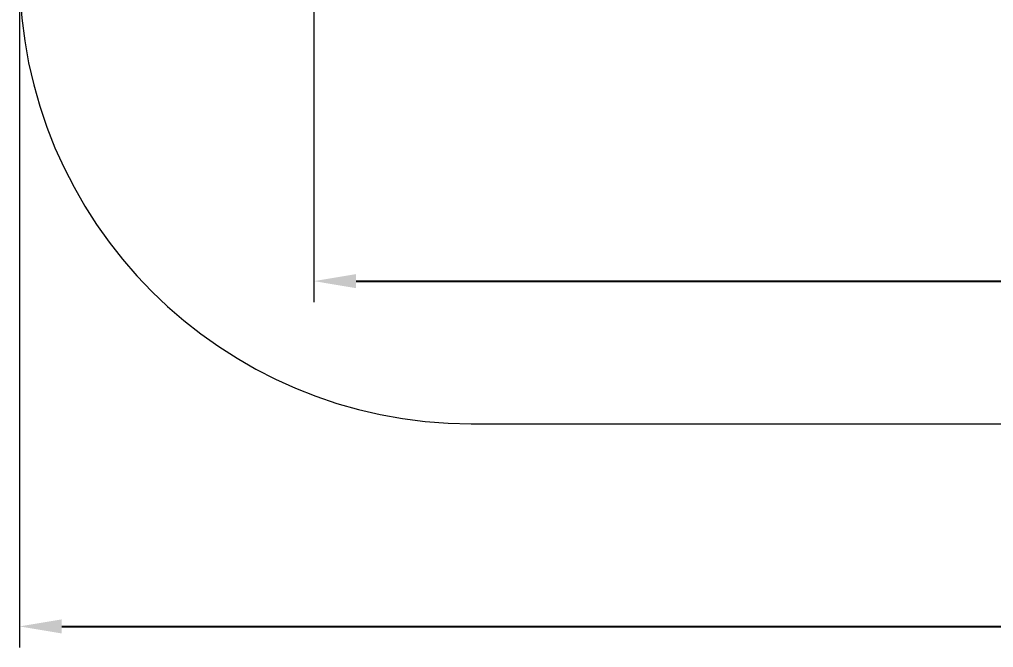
# Model space of a CAD drawing. Header units: millimetres. Extents: x -5550 to 7488, y -4093 to 4627.
# Drawn here: x -5550 to -933, y -4093 to -1116 of the extents above; entities that cross this region are included whole.
import ezdxf

# ---------------------------------------------------------------- set-up
doc = ezdxf.new("R2010")
doc.units = ezdxf.units.MM
for name, color, linetype in [('DIKOM_ЗОНА', 80, 'Continuous'), ('DIKOM_РАЗМЕР_ЗОНА', 7, 'Continuous'), ('DIKOM_РАЗМЕР_ОБЪЕКТА', 7, 'Continuous')]:
    doc.layers.add(name, color=color, linetype=linetype)
doc.styles.add('style1', font='arial.ttf', dxfattribs={"width": 0.8})
doc.dimstyles.new('1-50', dxfattribs={"dimtxt": 300, "dimasz": 200, "dimexe": 100, "dimexo": 0, "dimgap": 100, "dimtad": 1, "dimtxsty": 'style1', "dimcen": 200, "dimclrd": 7, "dimclre": 7, "dimclrt": 7, "dimadec": 1, "dimazin": 2, "dimtfac": 1, "dimtmove": 0, "dimatfit": 2, "dimfxl": 0, "dimlwd": 25, "dimlwe": 18, "dimarcsym": 0})

# ---------------------------------------------------------------- blocks, each defined once
blk = doc.blocks.new('*D9')
at = {"layer": 'Defpoints', "color": 0, "transparency": 16777216}
for p in [(4228.7, -680.2), (-4154.7, -772.3), (4228.7, -2356)]:
    blk.add_point(p, dxfattribs=at)
at = {"layer": 'DIKOM_РАЗМЕР_ОБЪЕКТА', "color": 7, "lineweight": 18, "transparency": 16777216}
for p, q in [((4228.7, -680.2), (4228.7, -2456)), ((-4154.7, -772.3), (-4154.7, -2456))]:
    blk.add_line(p, q, dxfattribs=at)
at = {"layer": 'DIKOM_РАЗМЕР_ОБЪЕКТА', "color": 7, "lineweight": 25, "transparency": 16777216}
blk.add_line((-3954.7, -2356), (4028.7, -2356), dxfattribs=at)
at = {"layer": 'DIKOM_РАЗМЕР_ОБЪЕКТА', "color": 7, "transparency": 16777216}
for points in [[(-3954.7, -2322.7), (-3954.7, -2389.4), (-4154.7, -2356)], [(4028.7, -2322.7), (4028.7, -2389.4), (4228.7, -2356)]]:
    blk.add_solid(points, dxfattribs=at)
at = {"layer": 'DIKOM_РАЗМЕР_ОБЪЕКТА', "color": 7, "transparency": 16777216, "insert": (448.5, -2102.8), "char_height": 300, "attachment_point": 5, "style": 'style1'}
blk.add_mtext('8400', dxfattribs=at)
blk = doc.blocks.new('*D10')
at = {"layer": 'Defpoints', "color": 0, "transparency": 16777216}
for p in [(-5549.9, -890.4), (6203.8, -1659.5), (6203.8, -3992.5)]:
    blk.add_point(p, dxfattribs=at)
at = {"layer": 'DIKOM_РАЗМЕР_ЗОНА', "color": 7, "lineweight": 18, "transparency": 16777216}
for p, q in [((-5549.9, -890.4), (-5549.9, -4092.5)), ((6203.8, -1659.5), (6203.8, -4092.5))]:
    blk.add_line(p, q, dxfattribs=at)
at = {"layer": 'DIKOM_РАЗМЕР_ЗОНА', "color": 7, "lineweight": 25, "transparency": 16777216}
blk.add_line((-5349.9, -3992.5), (6003.8, -3992.5), dxfattribs=at)
at = {"layer": 'DIKOM_РАЗМЕР_ЗОНА', "color": 7, "transparency": 16777216}
for points in [[(-5349.9, -3959.2), (-5349.9, -4025.9), (-5549.9, -3992.5)], [(6003.8, -3959.2), (6003.8, -4025.9), (6203.8, -3992.5)]]:
    blk.add_solid(points, dxfattribs=at)
at = {"layer": 'DIKOM_РАЗМЕР_ЗОНА', "color": 7, "transparency": 16777216, "insert": (544, -3739.3), "char_height": 300, "attachment_point": 5, "style": 'style1'}
blk.add_mtext('11750', dxfattribs=at)

msp = doc.modelspace()

# ---------------------------------------------------------------- linework, layer by layer
at = {"layer": 'DIKOM_ЗОНА', "color": 3, "lineweight": 15}
msp.add_lwpolyline([(3766.776, 3627.068, 0.41421356), (2766.776, 4627.068), (-2731.551, 4627.068, 0.29898523), (-3649.192, 4024.479), (-5467.543, -174.175, 0.10253056), (-5549.902, -571.587), (-5549.902, -890.39, 0.41421356), (-3408.412, -3031.879), (5203.796, -3031.879, 0.41421356), (6203.796, -2031.879), (6203.796, 407.844, 0.41421356), (5203.796, 1407.844), (4766.776, 1407.844, -0.41421356), (3766.776, 2407.844)], format="xyb", close=True, dxfattribs=at)

# ---------------------------------------------------------------- dimensions: what is measured, and where the dimension line sits
at = {"layer": 'DIKOM_РАЗМЕР_ЗОНА'}
dim = msp.add_linear_dim(base=(6203.796, -3992.519), p1=(-5549.902, -890.39), p2=(6203.796, -1659.511), text='11750', dimstyle='1-50', dxfattribs=at)
dim.commit()
dim.dimension.update_dxf_attribs({"geometry": '*D10', "text_midpoint": (544.028, -3992.519), "dimtype": 160})
at = {"layer": 'DIKOM_РАЗМЕР_ОБЪЕКТА'}
dim = msp.add_linear_dim(base=(4228.737, -2356.019), p1=(-4154.693, -772.294), p2=(4228.737, -680.156), text='8400', dimstyle='1-50', dxfattribs=at)
dim.commit()
dim.dimension.update_dxf_attribs({"geometry": '*D9', "text_midpoint": (448.528, -2356.019), "dimtype": 160})

doc.saveas('drawing.dxf')
